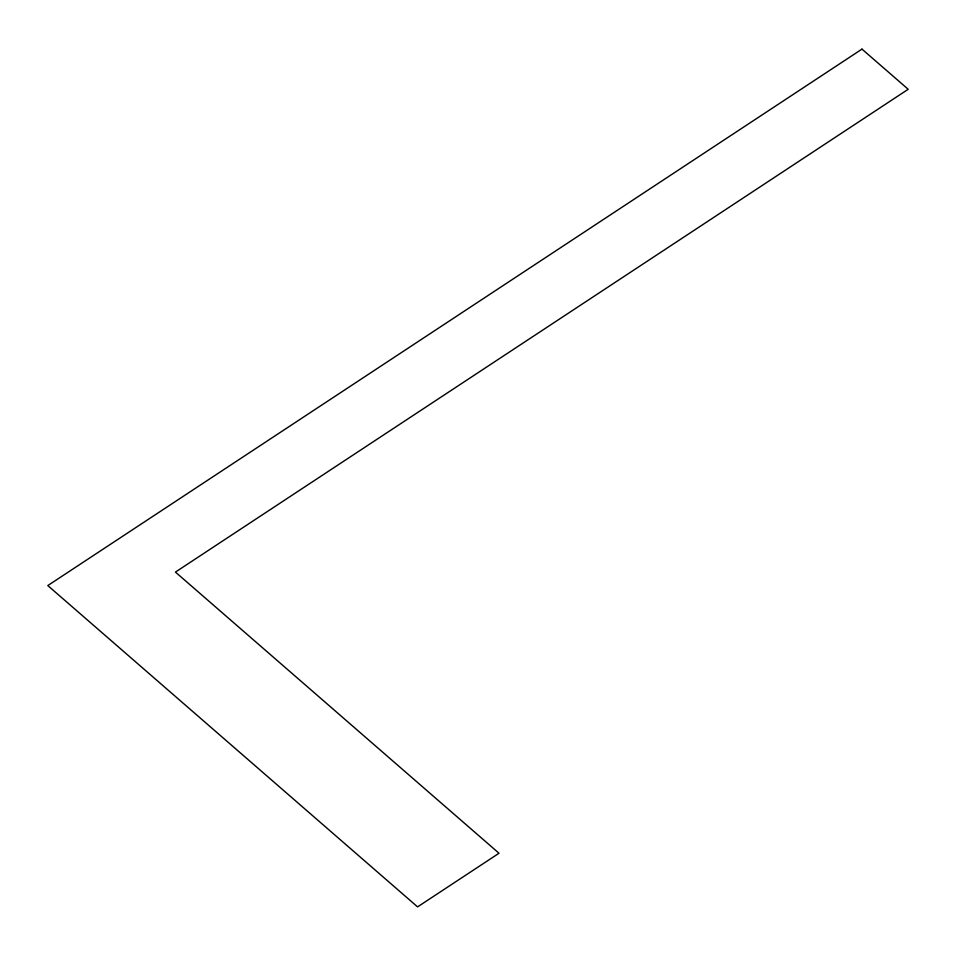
<?xml version="1.0" encoding="UTF-8"?>
<svg xmlns="http://www.w3.org/2000/svg" width="956" height="956" viewBox="0 0 956 956"><rect width="100%" height="100%" fill="white"/><g stroke="black" fill="none" stroke-linecap="round" stroke-linejoin="round"><path stroke-width="1.43" d="M861.977 49.115L47.8 585.574L417.581 906.885L499.008 853.242L175.438 572.094L908.2 89.278L861.977 49.115"/></g></svg>
